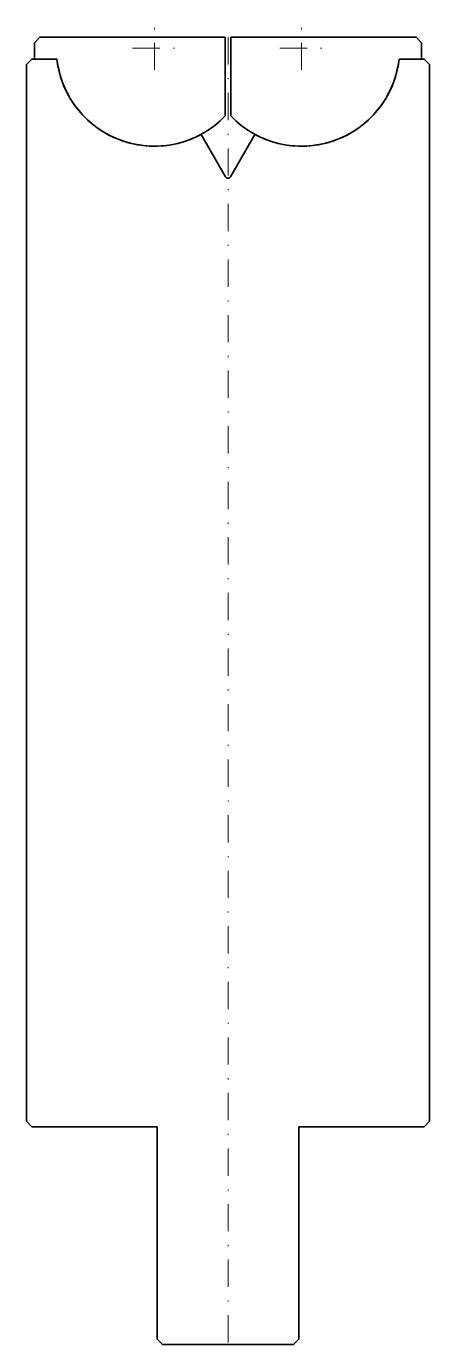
# Model space of a CAD drawing. Header units: millimetres. Extents: x -19 to 18, y -120 to 1.
import ezdxf

# ---------------------------------------------------------------- set-up
doc = ezdxf.new("R2010")
doc.units = ezdxf.units.MM
doc.header["$LTSCALE"] = 5
doc.linetypes.add('AUSGEZOGEN', pattern=[0])
doc.linetypes.add('DASHDOT', pattern=[1, 0.5, -0.25, 0, -0.25])
doc.layers.add('2', color=7, linetype='Continuous')

msp = doc.modelspace()

# ---------------------------------------------------------------- linework, layer by layer
at = {"layer": '2', "color": 7, "linetype": 'AUSGEZOGEN', "lineweight": 35}
for p, q in [((-17.75, -0.5), (-17.25, 0)), ((-17.25, 0), (-0.25, 0)), ((-0.25, 0), (-0.25, -7.22)), ((0.25, 0), (17.25, 0)), ((0.25, 0), (0.25, -7.22)), ((17.25, 0), (17.75, -0.5)), ((-17.75, -0.5), (-17.75, -2)), ((17.75, -0.5), (17.75, -2)), ((-18, -2), (-18.5, -2.5)), ((-18, -2), (-15.69, -2)), ((15.69, -2), (18, -2)), ((18, -2), (18.5, -2.5)), ((-18.5, -2.5), (-18.5, -99.5)), ((18.5, -2.5), (18.5, -99.5)), ((-2.47, -8.92), (-0.22, -12.82)), ((0.22, -12.82), (2.47, -8.92)), ((-18.5, -99.5), (-18, -100)), ((-6.5, -100), (-18, -100)), ((-6.5, -100), (-6.5, -119.5)), ((6.5, -100), (6.5, -119.5)), ((18, -100), (6.5, -100)), ((18, -100), (18.5, -99.5)), ((-6, -120), (-6.5, -119.5)), ((6.5, -119.5), (6, -120)), ((6, -120), (-6, -120))]:
    msp.add_line(p, q, dxfattribs=at)
at = {"layer": '2', "color": 7, "linetype": 'DASHDOT', "lineweight": 18}
for p, q in [((-6.75, -3), (-6.75, 1)), ((0, 0), (0, -120)), ((6.75, -3), (6.75, 1)), ((-8.75, -1), (-4.75, -1)), ((4.75, -1), (8.75, -1))]:
    msp.add_line(p, q, dxfattribs=at)
at = {"layer": '2', "color": 7, "linetype": 'AUSGEZOGEN', "lineweight": 35}
for centre, radius, start, end in [((-6.75, -1), 9, 186.3794, 316.2383), ((-6.75, -1), 9, 186.3794, 298.4082), ((6.75, -1), 9, 223.7617, 353.6206), ((6.75, -1), 9, 241.5918, 353.6206), ((0, -12.69), 0.25, 210, 330)]:
    msp.add_arc(centre, radius, start, end, dxfattribs=at)

doc.saveas('drawing.dxf')
